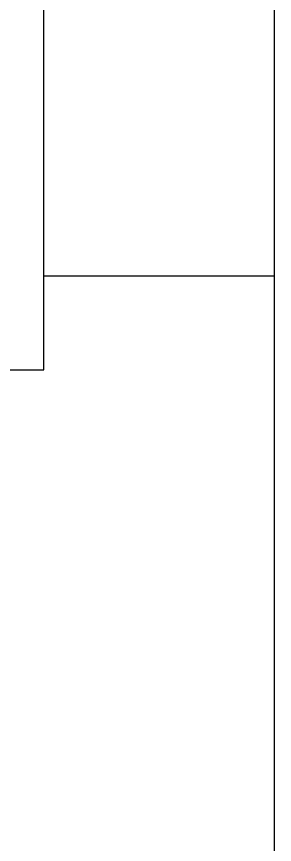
# Model space of a CAD drawing. Header units: inches. Extents: x -1 to 66.5, y -11.9 to 25.2.
# Drawn here: x 33.792 to 33.8557, y -5.3211 to -5.1163 of the extents above; entities that cross this region are included whole.
import ezdxf

# ---------------------------------------------------------------- set-up
doc = ezdxf.new("R2010")
doc.units = ezdxf.units.IN
doc.header["$MEASUREMENT"] = 0
doc.layers.add('Fastener', color=134, linetype='Continuous')
doc.layers.add('Solenoid', color=6, linetype='Continuous')

msp = doc.modelspace()

# ---------------------------------------------------------------- linework, layer by layer
at = {"layer": 'Fastener'}
for p, q in [((33.79869, -5.20367), (33.79869, -4.92905)), ((33.76869, -5.20367), (33.79869, -5.20367))]:
    msp.add_line(p, q, dxfattribs=at)
at = {"layer": 'Solenoid'}
for p, q in [((33.85569, -5.27897), (33.85569, -4.02897)), ((33.79869, -5.18047), (33.79869, -4.92905)), ((33.85569, -5.18047), (33.79869, -5.18047)), ((33.85569, -7.75097), (33.85569, -5.27897))]:
    msp.add_line(p, q, dxfattribs=at)

doc.saveas('drawing.dxf')
